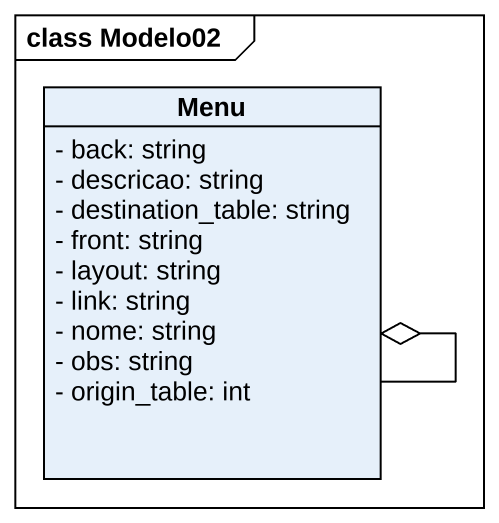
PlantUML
@startuml
mainframe class Modelo02
hide circle
hide empty members
skinparam classAttributeIconSize 0
class Menu {
  - back: string
  - descricao: string
  - destination_table: string
  - front: string
  - layout: string
  - link: string
  - nome: string
  - obs: string
  - origin_table: int
}
Menu --o Menu
@enduml
